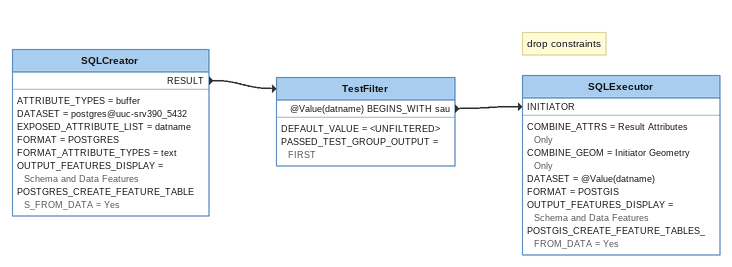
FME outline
SQLCreator
    ATTRIBUTE_TYPES = buffer
    DATASET = postgres@uuc-srv390_5432
    EXPOSED_ATTRIBUTE_LIST = datname
    FORMAT = POSTGRES
    FORMAT_ATTRIBUTE_TYPES = text
    OUTPUT_FEATURES_DISPLAY = Schema and Data Features
    POSTGRES_CREATE_FEATURE_TABLES_FROM_DATA = Yes
    RESULT -> TestFilter
TestFilter
    DEFAULT_VALUE = <UNFILTERED>
    PASSED_TEST_GROUP_OUTPUT = FIRST
    @Value(datname) BEGINS_WITH sau -> SQLExecutor [INITIATOR]
Note: drop constraints
SQLExecutor
    COMBINE_ATTRS = Result Attributes Only
    COMBINE_GEOM = Initiator Geometry Only
    DATASET = @Value(datname)
    FORMAT = POSTGIS
    OUTPUT_FEATURES_DISPLAY = Schema and Data Features
    POSTGIS_CREATE_FEATURE_TABLES_FROM_DATA = Yes
